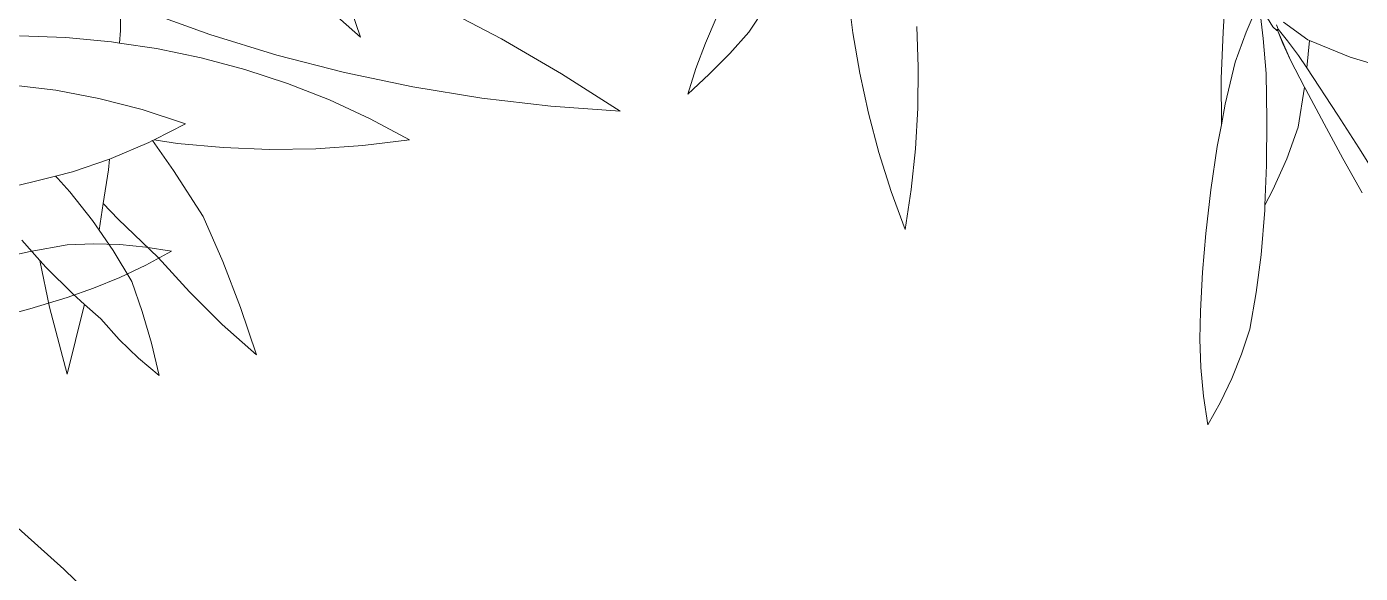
# Model space of a CAD drawing. Header units: millimetres. Extents: x 18 to 174501, y 22 to 24571.
# Drawn here: x 22470.7 to 22848.3, y 10701.3 to 10856.1 of the extents above; entities that cross this region are included whole.
import ezdxf

# ---------------------------------------------------------------- set-up
doc = ezdxf.new("R2010")
doc.units = ezdxf.units.MM
doc.header["$MEASUREMENT"] = 0
doc.layers.add('Edges', color=7, linetype='Continuous', lineweight=18)

# ---------------------------------------------------------------- blocks, each defined once
blk = doc.blocks.new('BAMBOOPLAN')
at = {"layer": 'Edges'}
for p, q in [((1.0549, 11.7716), (0.9535, 11.7398)), ((1.1575, 11.7967), (1.0549, 11.7716)), ((1.2611, 11.8149), (1.1575, 11.7967)), ((1.2611, 11.8149), (1.1813, 11.7279)), ((0.9535, 11.7398), (0.8536, 11.7013)), ((1.1813, 11.7279), (1.0982, 11.6463)), ((0.8536, 11.7013), (0.7216, 11.6279)), ((0.7216, 11.6279), (0.5913, 11.548)), ((1.0982, 11.6463), (1.012, 11.5704)), ((1.012, 11.5704), (0.923, 11.5003)), ((0.923, 11.5003), (0.7956, 11.4068)), ((0.7956, 11.4068), (0.6659, 11.3194)), ((10.8329, -2.8731), (10.7745, -2.6637)), ((10.9208, -2.8423), (10.9298, -2.7162)), ((10.9947, -2.844), (10.9342, -2.7198)), ((11.0156, -2.7867), (10.9467, -2.7299)), ((11.0156, -2.7867), (11.0164, -2.7872)), ((11.0164, -2.7872), (11.0358, -2.7952)), ((11.027, -2.7743), (11.0384, -2.7886)), ((11.0382, -2.7938), (11.0348, -2.79)), ((11.036, -2.7871), (11.0352, -2.7866)), ((11.1268, -2.8913), (11.0356, -2.7907)), ((11.0358, -2.7952), (11.0362, -2.7952)), ((11.0362, -2.7952), (11.0366, -2.795)), ((11.0366, -2.795), (11.0372, -2.7947)), ((11.0384, -2.7886), (11.037, -2.7877)), ((11.0372, -2.7947), (11.0378, -2.7942)), ((11.0378, -2.7942), (11.0382, -2.7938)), ((11.0762, -2.8372), (11.0382, -2.7938)), ((11.09, -2.821), (11.0384, -2.7886)), ((11.1663, -2.7904), (11.0504, -2.7542)), ((11.1742, -2.7908), (11.1663, -2.7904)), ((11.1997, -2.8994), (11.1742, -2.7908)), ((11.3512, -2.801), (11.1742, -2.7908)), ((11.5537, -2.7921), (11.3512, -2.801)), ((10.9189, -2.9719), (10.9208, -2.8423)), ((11.0515, -2.9749), (10.9947, -2.844)), ((11.1268, -2.8913), (11.0762, -2.8372)), ((11.1515, -2.8623), (11.09, -2.821)), ((10.8859, -3.053), (10.8329, -2.8731)), ((11.2166, -2.976), (11.1268, -2.8913)), ((11.1997, -2.8994), (11.1515, -2.8623)), ((11.3812, -3.039), (11.1997, -2.8994)), ((10.9358, -3.1455), (10.9189, -2.9719)), ((11.115, -3.1496), (11.0515, -2.9749)), ((11.2456, -3.1374), (11.2166, -2.976)), ((11.2239, -2.9829), (11.2166, -2.976)), ((11.3397, -3.0908), (11.2239, -2.9829)), ((10.9481, -3.2298), (10.8859, -3.053)), ((11.5044, -3.1363), (11.3812, -3.039)), ((11.4574, -3.1977), (11.3397, -3.0908)), ((10.9481, -3.2298), (10.9358, -3.1455)), ((11.1742, -3.324), (11.115, -3.1496)), ((11.2432, -3.2732), (11.2456, -3.1374)), ((11.6267, -3.2354), (11.5044, -3.1363)), ((9.4169, -3.3647), (9.3439, -3.2161)), ((10.9482, -3.2299), (10.9481, -3.2298)), ((10.9611, -3.3181), (10.9482, -3.2299)), ((11.5766, -3.3033), (11.4574, -3.1977)), ((9.7123, -3.4097), (9.6531, -3.2552)), ((11.2314, -3.4108), (11.2432, -3.2732)), ((10.9934, -3.4917), (10.9611, -3.3181)), ((11.2209, -3.4797), (11.1742, -3.324)), ((9.0189, -3.4995), (9.0505, -3.3739)), ((9.4966, -3.5097), (9.4169, -3.3647)), ((9.7645, -3.5666), (9.7123, -3.4097)), ((11.2209, -3.4797), (11.2314, -3.4108)), ((8.8668, -3.5982), (8.8753, -3.4883)), ((8.9734, -3.6064), (9.0189, -3.4995)), ((11.0324, -3.6659), (10.9934, -3.4917)), ((11.2268, -3.4992), (11.2209, -3.4797)), ((11.2727, -3.6746), (11.2268, -3.4992)), ((9.5826, -3.6509), (9.4966, -3.5097)), ((8.8641, -3.7075), (8.8668, -3.5982)), ((8.9227, -3.712), (8.9734, -3.6064)), ((9.8094, -3.7254), (9.7645, -3.5666)), ((9.6748, -3.7878), (9.5826, -3.6509)), ((11.0698, -3.8178), (11.0324, -3.6659)), ((8.8672, -3.8159), (8.8641, -3.7075)), ((8.8672, -3.8159), (8.9227, -3.712)), ((11.3029, -3.8244), (11.2727, -3.6746)), ((9.8469, -3.8859), (9.8094, -3.7254)), ((8.0807, -3.851), (7.8016, -3.8096)), ((9.7731, -3.9201), (9.6748, -3.7878)), ((11.1137, -3.9696), (11.0698, -3.8178)), ((11.3262, -3.9736), (11.3029, -3.8244)), ((7.5396, -4.0311), (7.4165, -3.8715)), ((8.3572, -3.905), (8.0807, -3.851)), ((8.6304, -3.9715), (8.3572, -3.905)), ((9.877, -4.0476), (9.7731, -3.9201)), ((9.877, -4.0476), (9.8469, -3.8859)), ((7.5396, -4.0311), (7.3685, -3.9599)), ((8.6304, -3.9715), (8.3588, -4.0441)), ((11.1488, -4.0773), (11.1137, -3.9696)), ((11.3279, -4.0807), (11.3262, -3.9736)), ((8.3588, -4.0441), (8.0837, -4.1045)), ((11.1903, -4.1843), (11.1488, -4.0773)), ((11.3228, -4.1869), (11.3279, -4.0807)), ((7.8055, -4.1523), (7.5251, -4.1874)), ((8.0837, -4.1045), (7.8055, -4.1523)), ((7.5251, -4.1874), (7.2432, -4.2098)), ((11.2383, -4.2904), (11.1903, -4.1843)), ((11.311, -4.2918), (11.3228, -4.1869)), ((6.6123, -4.3227), (6.5757, -4.2106)), ((6.9604, -4.2195), (6.6774, -4.2163)), ((7.2432, -4.2098), (6.9604, -4.2195)), ((7.1396, -4.3069), (6.957, -4.3201)), ((7.3219, -4.3042), (7.1396, -4.3069)), ((7.5034, -4.3119), (7.3219, -4.3042)), ((7.6839, -4.33), (7.5034, -4.3119)), ((11.2925, -4.3953), (11.2383, -4.2904)), ((11.2925, -4.3953), (11.311, -4.2918)), ((6.6257, -4.3713), (6.6123, -4.3227)), ((6.7747, -4.3436), (6.6257, -4.3713)), ((6.957, -4.3201), (6.7747, -4.3436)), ((7.8627, -4.3585), (7.6839, -4.33)), ((7.8627, -4.3585), (7.6911, -4.4421)), ((6.4125, -4.4215), (6.2336, -4.4757)), ((6.5931, -4.3774), (6.4125, -4.4215)), ((6.6257, -4.3713), (6.5931, -4.3774)), ((7.6911, -4.4421), (7.5166, -4.5162)), ((7.5166, -4.5162), (7.3397, -4.5803)), ((7.3397, -4.5803), (7.1607, -4.6345)), ((6.4446, -4.6358), (6.2745, -4.6726)), ((6.6198, -4.6103), (6.4446, -4.6358)), ((6.7998, -4.596), (6.6198, -4.6103)), ((6.9839, -4.593), (6.7998, -4.596)), ((6.9839, -4.593), (6.8857, -4.6962)), ((7.1607, -4.6345), (6.9802, -4.6786)), ((6.9802, -4.6786), (6.8857, -4.6962)), ((6.869, -4.7138), (6.7459, -4.8248)), ((6.881, -4.7011), (6.869, -4.7138)), ((6.8857, -4.6962), (6.881, -4.7011)), ((7.0007, -4.7875), (6.881, -4.7011)), ((7.1742, -4.9249), (7.0007, -4.7875)), ((6.7409, -4.8288), (6.6151, -4.9259)), ((6.7459, -4.8248), (6.7409, -4.8288)), ((6.7505, -4.8709), (6.7409, -4.8288)), ((6.775, -5.0068), (6.7505, -4.8709)), ((6.5563, -4.9646), (6.4768, -5.0168)), ((6.6151, -4.9259), (6.5563, -4.9646)), ((6.5682, -4.9706), (6.5563, -4.9646)), ((7.309, -5.0708), (7.1742, -4.9249)), ((6.4768, -5.0168), (6.3022, -5.1284)), ((6.6313, -5.0062), (6.5682, -4.9706)), ((6.7571, -5.0862), (6.6313, -5.0062)), ((6.8533, -5.0471), (6.775, -5.0068)), ((6.7944, -5.1139), (6.775, -5.0068)), ((7.056, -5.141), (6.8533, -5.0471)), ((7.438, -5.2238), (7.309, -5.0708)), ((6.7944, -5.1139), (6.7571, -5.0862)), ((6.8745, -5.1733), (6.7944, -5.1139)), ((6.9877, -5.267), (6.8745, -5.1733)), ((7.2215, -5.2313), (7.056, -5.141)), ((7.39, -5.3121), (7.2215, -5.2313)), ((7.5611, -5.3833), (7.438, -5.2238)), ((6.6072, -5.3085), (6.5117, -5.2545)), ((7.0672, -5.3689), (6.9877, -5.267)), ((6.7068, -5.4739), (6.6072, -5.3085)), ((6.6409, -5.3275), (6.6072, -5.3085)), ((6.7781, -5.393), (6.6409, -5.3275)), ((7.5611, -5.3833), (7.39, -5.3121)), ((6.8367, -5.4175), (6.7781, -5.393)), ((7.1433, -5.4769), (7.0672, -5.3689)), ((6.8381, -5.4278), (6.8367, -5.4175)), ((6.9179, -5.4514), (6.8367, -5.4175)), ((6.8626, -5.7078), (6.8381, -5.4278)), ((6.8626, -5.7078), (6.7068, -5.4739)), ((7.0153, -5.5057), (6.9179, -5.4514)), ((7.2157, -5.5908), (7.1433, -5.4769)), ((7.1146, -5.5522), (7.0153, -5.5057)), ((7.2157, -5.5908), (7.1146, -5.5522)), ((7.1073, -6.457), (6.8465, -6.3483)), ((7.3626, -6.5772), (7.1073, -6.457))]:
    blk.add_line(p, q, dxfattribs=at)

msp = doc.modelspace()

# ---------------------------------------------------------------- block references
at = {"xscale": 69.97983938875464, "yscale": 69.97983938875464, "zscale": 69.97983938875464, "rotation": 340.9588725647666}
for p in [(22158.48, 11291.91), (22158.48, 10039.76)]:
    msp.add_blockref('BAMBOOPLAN', p, dxfattribs=at)

doc.saveas('drawing.dxf')
